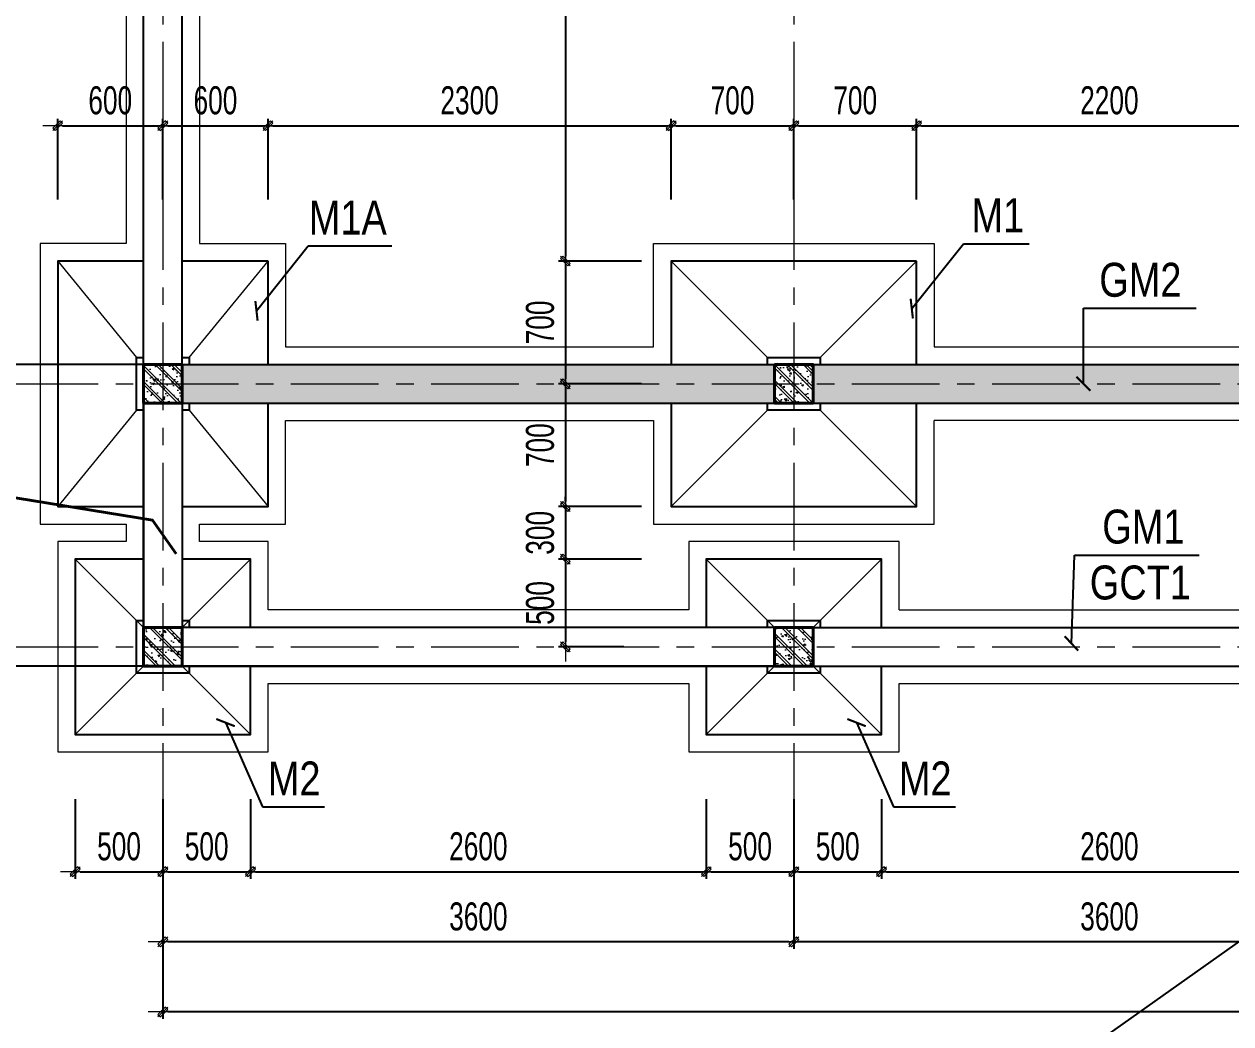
# Model space of a CAD drawing. Header units: millimetres. Extents: x -295047 to 263296, y -724756 to -308748.
# Drawn here: x -166500 to -159616, y -356010 to -350307 of the extents above; entities that cross this region are included whole.
import ezdxf
from ezdxf.enums import TextEntityAlignment as Align

# ---------------------------------------------------------------- set-up
doc = ezdxf.new("R2010")
doc.units = ezdxf.units.MM
doc.header["$MEASUREMENT"] = 0
doc.header["$PDMODE"] = 32
doc.linetypes.add('CENTERX2', pattern=[4, 2.5, -0.5, 0.5, -0.5])
doc.linetypes.add('DASHDOT', pattern=[1, 0.5, -0.25, 0, -0.25])
doc.layers.get('Defpoints').update_dxf_attribs({"color": 1})
doc.layers.add('KCS_Plotter', color=11, linetype='Continuous', plot=False)
for name, color, linetype, lineweight in [('LC Dim', 8, 'Continuous', 18), ('LC Hatch', 252, 'Continuous', 9), ('LC ISO', 153, 'Continuous', 13), ('LC Net dam2', 6, 'Continuous', 40), ('LC Net manh', 219, 'Continuous', 5), ('LC Net thay', 7, 'Continuous', 25), ('LC Net truc', 79, 'DASHDOT', 13), ('LC Text2', 7, 'Continuous', 25)]:
    doc.layers.add(name, color=color, linetype=linetype, lineweight=lineweight)
doc.styles.add('d-dim', font='VHARIALN.TTF')
doc.styles.add('HOATBIF', font='hoatbif.shx', dxfattribs={"width": 0.7})
doc.styles.add('T2', font='VHARIAL.TTF', dxfattribs={"width": 0.8})
doc.dimstyles.new('1-100', dxfattribs={"dimscale": 100, "dimtxt": 2.5, "dimasz": 0.35, "dimexe": 0.5, "dimexo": 0, "dimgap": 0.8, "dimtad": 1, "dimdec": 0, "dimzin": 0, "dimdsep": 46, "dimtxsty": 'HOATBIF', "dimblk1": 'DOT', "dimblk2": 'DOT', "dimsah": 1, "dimcen": -1, "dimdle": 1, "dimclrd": 256, "dimclre": 256, "dimclrt": 4, "dimadec": 3, "dimazin": 2, "dimtfac": 0.3333333333333333, "dimtdec": 0, "dimtix": 1, "dimtmove": 2, "dimatfit": 3, "dimldrblk": 'DOT', "dimfxl": 1, "dimtvp": 0.8333333333333331, "dimtolj": 1, "dimtzin": 0, "dimarcsym": 0})
doc.dimstyles.new('Vtk 1-100', dxfattribs={"dimtxt": 220, "dimasz": 80, "dimexe": 80, "dimexo": 0, "dimgap": 50, "dimtad": 1, "dimdec": 0, "dimzin": 0, "dimdsep": 46, "dimtxsty": 'd-dim', "dimblk1": 'ARCHTICK', "dimblk2": 'ARCHTICK', "dimsah": 1, "dimcen": 80, "dimdle": 80, "dimclrd": 256, "dimclre": 256, "dimclrt": 7, "dimadec": 0, "dimazin": 0, "dimtfac": 1, "dimtdec": 0, "dimtix": 1, "dimtmove": 0, "dimatfit": 3, "dimldrblk": 'ARCHTICK', "dimfxl": 1, "dimtolj": 1, "dimtzin": 0, "dimarcsym": 0})

# ---------------------------------------------------------------- blocks, each defined once
blk = doc.blocks.new('DOT')
at = {"layer": 'LC Dim'}
blk.add_line((-3, 0), (3, 0), dxfattribs=at)
at = {"layer": 'LC Dim', "color": 4}
blk.add_line((-1, -1), (1, 1), dxfattribs=at)
blk.add_lwpolyline([(0.5, 1), (-1, -0.5), (-0.5, -1), (1, 0.5)], close=True, dxfattribs=at)
blk = doc.blocks.new('*D113')
at = {"layer": 'Defpoints', "color": 0, "ltscale": 2, "transparency": 16777216}
for p in [(-165708.9959530138, -354728.5408496255), (-165208.9959530132, -354728.5408496255), (-165208.9959530132, -355141.9335813625)]:
    blk.add_point(p, dxfattribs=at)
at = {"layer": 'LC Dim', "lineweight": -2, "ltscale": 2, "transparency": 16777216}
for p, q in [((-165708.9959530138, -354728.5408496255), (-165708.9959530138, -355181.9335813625)), ((-165208.9959530132, -354728.5408496255), (-165208.9959530132, -355181.9335813625)), ((-165680.9959530138, -355141.9335813625), (-165236.9959530132, -355141.9335813625))]:
    blk.add_line(p, q, dxfattribs=at)
at = {"layer": 'LC Dim', "lineweight": -2, "ltscale": 2, "transparency": 16777216, "xscale": 28, "yscale": 28, "zscale": 28, "rotation": 180}
blk.add_blockref('DOT', (-165708.9959530138, -355141.9335813625), dxfattribs=at)
at = {"layer": 'LC Dim', "lineweight": -2, "ltscale": 2, "transparency": 16777216, "xscale": 28, "yscale": 28, "zscale": 28}
blk.add_blockref('DOT', (-165208.9959530132, -355141.9335813625), dxfattribs=at)
at = {"layer": 'LC Dim', "color": 4, "ltscale": 2, "transparency": 16777216, "insert": (-165458.9959530135, -354997.9335813625), "char_height": 160, "attachment_point": 5, "style": 'HOATBIF'}
blk.add_mtext('\\A1;500', dxfattribs=at)
blk = doc.blocks.new('_Dot')
at = {"color": 0, "linetype": 'ByBlock', "lineweight": -2}
blk.add_line((-0.5, 0), (-1, 0), dxfattribs=at)
at = {"color": 0, "linetype": 'ByBlock', "const_width": 0.5}
blk.add_lwpolyline([(-0.25, 0, 1), (0.25, 0, 1)], format="xyb", close=True, dxfattribs=at)
blk = doc.blocks.new('*D114')
at = {"layer": 'Defpoints', "color": 0, "ltscale": 2, "transparency": 16777216}
for p in [(-165208.9959530132, -354728.5408496255), (-162608.9959530132, -354728.5408496255), (-162608.9959530132, -355141.9335813618)]:
    blk.add_point(p, dxfattribs=at)
at = {"layer": 'LC Dim', "lineweight": -2, "ltscale": 2, "transparency": 16777216}
for p, q in [((-165208.9959530132, -354728.5408496255), (-165208.9959530132, -355181.9335813618)), ((-162608.9959530132, -354728.5408496255), (-162608.9959530132, -355181.9335813618)), ((-165180.9959530132, -355141.9335813618), (-162636.9959530132, -355141.9335813618))]:
    blk.add_line(p, q, dxfattribs=at)
at = {"layer": 'LC Dim', "lineweight": -2, "ltscale": 2, "transparency": 16777216, "xscale": 28, "yscale": 28, "zscale": 28, "rotation": 180}
blk.add_blockref('DOT', (-165208.9959530132, -355141.9335813618), dxfattribs=at)
at = {"layer": 'LC Dim', "lineweight": -2, "ltscale": 2, "transparency": 16777216, "xscale": 28, "yscale": 28, "zscale": 28}
blk.add_blockref('DOT', (-162608.9959530132, -355141.9335813618), dxfattribs=at)
at = {"layer": 'LC Dim', "color": 4, "ltscale": 2, "transparency": 16777216, "insert": (-163908.9959530132, -354997.9335813618), "char_height": 160, "attachment_point": 5, "style": 'HOATBIF'}
blk.add_mtext('\\A1;2600', dxfattribs=at)
blk = doc.blocks.new('*D115')
at = {"layer": 'Defpoints', "color": 0, "ltscale": 2, "transparency": 16777216}
for p in [(-162608.9959530132, -354728.5408496255), (-162108.9959530137, -354728.5408496255), (-162108.9959530137, -355141.9335813625)]:
    blk.add_point(p, dxfattribs=at)
at = {"layer": 'LC Dim', "lineweight": -2, "ltscale": 2, "transparency": 16777216}
for p, q in [((-162608.9959530132, -354728.5408496255), (-162608.9959530132, -355181.9335813625)), ((-162108.9959530137, -354728.5408496255), (-162108.9959530137, -355181.9335813625)), ((-162580.9959530132, -355141.9335813625), (-162136.9959530137, -355141.9335813625))]:
    blk.add_line(p, q, dxfattribs=at)
at = {"layer": 'LC Dim', "lineweight": -2, "ltscale": 2, "transparency": 16777216, "xscale": 28, "yscale": 28, "zscale": 28, "rotation": 180}
blk.add_blockref('DOT', (-162608.9959530132, -355141.9335813625), dxfattribs=at)
at = {"layer": 'LC Dim', "lineweight": -2, "ltscale": 2, "transparency": 16777216, "xscale": 28, "yscale": 28, "zscale": 28}
blk.add_blockref('DOT', (-162108.9959530137, -355141.9335813625), dxfattribs=at)
at = {"layer": 'LC Dim', "color": 4, "ltscale": 2, "transparency": 16777216, "insert": (-162358.9959530135, -354997.9335813625), "char_height": 160, "attachment_point": 5, "style": 'HOATBIF'}
blk.add_mtext('\\A1;500', dxfattribs=at)
blk = doc.blocks.new('*D116')
at = {"layer": 'Defpoints', "color": 0, "ltscale": 2, "transparency": 16777216}
for p in [(-162108.9959530137, -354728.5408496255), (-161608.9959530132, -354728.5408496255), (-161608.9959530132, -355141.9335813625)]:
    blk.add_point(p, dxfattribs=at)
at = {"layer": 'LC Dim', "lineweight": -2, "ltscale": 2, "transparency": 16777216}
for p, q in [((-162108.9959530137, -354728.5408496255), (-162108.9959530137, -355181.9335813625)), ((-161608.9959530132, -354728.5408496255), (-161608.9959530132, -355181.9335813625)), ((-162080.9959530137, -355141.9335813625), (-161636.9959530132, -355141.9335813625))]:
    blk.add_line(p, q, dxfattribs=at)
at = {"layer": 'LC Dim', "lineweight": -2, "ltscale": 2, "transparency": 16777216, "xscale": 28, "yscale": 28, "zscale": 28, "rotation": 180}
blk.add_blockref('DOT', (-162108.9959530137, -355141.9335813625), dxfattribs=at)
at = {"layer": 'LC Dim', "lineweight": -2, "ltscale": 2, "transparency": 16777216, "xscale": 28, "yscale": 28, "zscale": 28}
blk.add_blockref('DOT', (-161608.9959530132, -355141.9335813625), dxfattribs=at)
at = {"layer": 'LC Dim', "color": 4, "ltscale": 2, "transparency": 16777216, "insert": (-161858.9959530135, -354997.9335813625), "char_height": 160, "attachment_point": 5, "style": 'HOATBIF'}
blk.add_mtext('\\A1;500', dxfattribs=at)
blk = doc.blocks.new('*D117')
at = {"layer": 'Defpoints', "color": 0, "ltscale": 2, "transparency": 16777216}
for p in [(-161608.9959530132, -354728.5408496255), (-159008.9959530132, -354728.5408496255), (-159008.9959530132, -355141.9335813625)]:
    blk.add_point(p, dxfattribs=at)
at = {"layer": 'LC Dim', "lineweight": -2, "ltscale": 2, "transparency": 16777216}
for p, q in [((-161608.9959530132, -354728.5408496255), (-161608.9959530132, -355181.9335813625)), ((-159008.9959530132, -354728.5408496255), (-159008.9959530132, -355181.9335813625)), ((-161580.9959530132, -355141.9335813625), (-159036.9959530132, -355141.9335813625))]:
    blk.add_line(p, q, dxfattribs=at)
at = {"layer": 'LC Dim', "lineweight": -2, "ltscale": 2, "transparency": 16777216, "xscale": 28, "yscale": 28, "zscale": 28, "rotation": 180}
blk.add_blockref('DOT', (-161608.9959530132, -355141.9335813625), dxfattribs=at)
at = {"layer": 'LC Dim', "lineweight": -2, "ltscale": 2, "transparency": 16777216, "xscale": 28, "yscale": 28, "zscale": 28}
blk.add_blockref('DOT', (-159008.9959530132, -355141.9335813625), dxfattribs=at)
at = {"layer": 'LC Dim', "color": 4, "ltscale": 2, "transparency": 16777216, "insert": (-160308.9959530132, -354997.9335813625), "char_height": 160, "attachment_point": 5, "style": 'HOATBIF'}
blk.add_mtext('\\A1;2600', dxfattribs=at)
blk = doc.blocks.new('*D119')
at = {"layer": 'Defpoints', "color": 0, "ltscale": 2, "transparency": 16777216}
for p in [(-162108.9959530137, -354728.5408496255), (-158508.9959530137, -354728.5408496255), (-162108.9959530137, -355541.9335813625)]:
    blk.add_point(p, dxfattribs=at)
at = {"layer": 'LC Dim', "lineweight": -2, "ltscale": 2, "transparency": 16777216}
for p, q in [((-162108.9959530137, -354728.5408496255), (-162108.9959530137, -355581.9335813625)), ((-158508.9959530137, -354728.5408496255), (-158508.9959530137, -355581.9335813625)), ((-158536.9959530137, -355541.9335813625), (-162080.9959530137, -355541.9335813625))]:
    blk.add_line(p, q, dxfattribs=at)
at = {"layer": 'LC Dim', "lineweight": -2, "ltscale": 2, "transparency": 16777216, "xscale": 28, "yscale": 28, "zscale": 28, "rotation": 180}
blk.add_blockref('DOT', (-162108.9959530137, -355541.9335813625), dxfattribs=at)
at = {"layer": 'LC Dim', "lineweight": -2, "ltscale": 2, "transparency": 16777216, "xscale": 28, "yscale": 28, "zscale": 28}
blk.add_blockref('DOT', (-158508.9959530137, -355541.9335813625), dxfattribs=at)
at = {"layer": 'LC Dim', "color": 4, "ltscale": 2, "transparency": 16777216, "insert": (-160308.9959530137, -355397.9335813625), "char_height": 160, "attachment_point": 5, "style": 'HOATBIF'}
blk.add_mtext('\\A1;3600', dxfattribs=at)
blk = doc.blocks.new('*D120')
at = {"layer": 'Defpoints', "color": 0, "ltscale": 2, "transparency": 16777216}
for p in [(-165708.9959530138, -354728.5408496255), (-162108.9959530137, -354728.5408496255), (-165708.9959530138, -355541.9335813625)]:
    blk.add_point(p, dxfattribs=at)
at = {"layer": 'LC Dim', "lineweight": -2, "ltscale": 2, "transparency": 16777216}
for p, q in [((-165708.9959530138, -354728.5408496255), (-165708.9959530138, -355581.9335813625)), ((-162108.9959530137, -354728.5408496255), (-162108.9959530137, -355581.9335813625)), ((-162136.9959530137, -355541.9335813625), (-165680.9959530138, -355541.9335813625))]:
    blk.add_line(p, q, dxfattribs=at)
at = {"layer": 'LC Dim', "lineweight": -2, "ltscale": 2, "transparency": 16777216, "xscale": 28, "yscale": 28, "zscale": 28, "rotation": 180}
blk.add_blockref('DOT', (-165708.9959530138, -355541.9335813625), dxfattribs=at)
at = {"layer": 'LC Dim', "lineweight": -2, "ltscale": 2, "transparency": 16777216, "xscale": 28, "yscale": 28, "zscale": 28}
blk.add_blockref('DOT', (-162108.9959530137, -355541.9335813625), dxfattribs=at)
at = {"layer": 'LC Dim', "color": 4, "ltscale": 2, "transparency": 16777216, "insert": (-163908.9959530137, -355397.9335813625), "char_height": 160, "attachment_point": 5, "style": 'HOATBIF'}
blk.add_mtext('\\A1;3600', dxfattribs=at)
blk = doc.blocks.new('*D121')
at = {"layer": 'Defpoints', "color": 0, "ltscale": 2, "transparency": 16777216}
for p in [(-165708.9959530138, -354728.5408496255), (-151308.9959530137, -354728.5408496255), (-165708.9959530138, -355941.9335813625)]:
    blk.add_point(p, dxfattribs=at)
at = {"layer": 'LC Dim', "lineweight": -2, "ltscale": 2, "transparency": 16777216}
for p, q in [((-165708.9959530138, -354728.5408496255), (-165708.9959530138, -355981.9335813625)), ((-151308.9959530137, -354728.5408496255), (-151308.9959530137, -355981.9335813625)), ((-151336.9959530137, -355941.9335813625), (-165680.9959530138, -355941.9335813625))]:
    blk.add_line(p, q, dxfattribs=at)
at = {"layer": 'LC Dim', "lineweight": -2, "ltscale": 2, "transparency": 16777216, "xscale": 28, "yscale": 28, "zscale": 28, "rotation": 180}
blk.add_blockref('DOT', (-165708.9959530138, -355941.9335813625), dxfattribs=at)
at = {"layer": 'LC Dim', "lineweight": -2, "ltscale": 2, "transparency": 16777216, "xscale": 28, "yscale": 28, "zscale": 28}
blk.add_blockref('DOT', (-151308.9959530137, -355941.9335813625), dxfattribs=at)
at = {"layer": 'LC Dim', "color": 4, "ltscale": 2, "transparency": 16777216, "insert": (-158508.9959530137, -355797.9335813625), "char_height": 160, "attachment_point": 5, "style": 'HOATBIF'}
blk.add_mtext('\\A1;14400', dxfattribs=at)
blk = doc.blocks.new('*D158')
at = {"layer": 'Defpoints', "color": 0, "ltscale": 2, "transparency": 16777216}
for p in [(-165708.9959530137, -350886.9062622784), (-166308.9959530135, -351307.480654278), (-165708.9959530137, -351307.480654278)]:
    blk.add_point(p, dxfattribs=at)
at = {"layer": 'LC Dim', "lineweight": -2, "ltscale": 2, "transparency": 16777216}
for p, q in [((-166308.9959530135, -351307.480654278), (-166308.9959530135, -350846.9062622784)), ((-166280.9959530135, -350886.9062622784), (-165736.9959530137, -350886.9062622784)), ((-165708.9959530137, -351307.480654278), (-165708.9959530137, -350846.9062622784))]:
    blk.add_line(p, q, dxfattribs=at)
at = {"layer": 'LC Dim', "lineweight": -2, "ltscale": 2, "transparency": 16777216, "xscale": 28, "yscale": 28, "zscale": 28, "rotation": 180}
blk.add_blockref('DOT', (-166308.9959530135, -350886.9062622784), dxfattribs=at)
at = {"layer": 'LC Dim', "lineweight": -2, "ltscale": 2, "transparency": 16777216, "xscale": 28, "yscale": 28, "zscale": 28}
blk.add_blockref('DOT', (-165708.9959530137, -350886.9062622784), dxfattribs=at)
at = {"layer": 'LC Dim', "color": 4, "ltscale": 2, "transparency": 16777216, "insert": (-166008.9959530136, -350742.9062622784), "char_height": 160, "attachment_point": 5, "style": 'HOATBIF'}
blk.add_mtext('\\A1;600', dxfattribs=at)
blk = doc.blocks.new('*D159')
at = {"layer": 'Defpoints', "color": 0, "ltscale": 2, "transparency": 16777216}
for p in [(-165108.9959530135, -350886.9062622784), (-165708.9959530137, -351307.480654278), (-165108.9959530135, -351307.480654278)]:
    blk.add_point(p, dxfattribs=at)
at = {"layer": 'LC Dim', "lineweight": -2, "ltscale": 2, "transparency": 16777216}
for p, q in [((-165708.9959530137, -351307.480654278), (-165708.9959530137, -350846.9062622784)), ((-165680.9959530137, -350886.9062622784), (-165136.9959530135, -350886.9062622784)), ((-165108.9959530135, -351307.480654278), (-165108.9959530135, -350846.9062622784))]:
    blk.add_line(p, q, dxfattribs=at)
at = {"layer": 'LC Dim', "lineweight": -2, "ltscale": 2, "transparency": 16777216, "xscale": 28, "yscale": 28, "zscale": 28, "rotation": 180}
blk.add_blockref('DOT', (-165708.9959530137, -350886.9062622784), dxfattribs=at)
at = {"layer": 'LC Dim', "lineweight": -2, "ltscale": 2, "transparency": 16777216, "xscale": 28, "yscale": 28, "zscale": 28}
blk.add_blockref('DOT', (-165108.9959530135, -350886.9062622784), dxfattribs=at)
at = {"layer": 'LC Dim', "color": 4, "ltscale": 2, "transparency": 16777216, "insert": (-165408.9959530136, -350742.9062622784), "char_height": 160, "attachment_point": 5, "style": 'HOATBIF'}
blk.add_mtext('\\A1;600', dxfattribs=at)
blk = doc.blocks.new('A$C244B5B27')
at = {"layer": 'LC Hatch'}
h = blk.add_hatch(dxfattribs=at)
h.set_pattern_fill('CHAU-01', color=256, scale=15, pattern_type=2)
h.set_pattern_definition([(50, (-1043319.218888618, 434015.8225297128), (107.589027390113, -9.412820247389265), [11.25, -123.75]), (355, (-1043319.218888618, 434015.8225297128), (-20.81270004195, 112.8288200550017), [9, -99]), (100.4514, (-1043310.253136618, 434015.0381287126), (86.77640725710323, 103.415931309143), [9.5610285, -105.1713168]), (46.18419999999999, (-1043319.218888618, 434045.8225297128), (160.0861572938466, -24.82785214935271), [16.875, -185.625]), (96.6356, (-1043305.878376868, 434043.7535336628), (140.1994058323055, 146.1176806350662), [14.3415432, -157.75695]), (351.1842000000001, (-1043319.218888618, 434045.8225297128), (140.1992917700441, 146.1177901387987), [13.5, -148.5]), (21, (-1043304.218888618, 434038.3225297126), (89.53605781776925, -60.39283359980082), [11.25, -123.75]), (326, (-1043304.218888618, 434038.3225297126), (36.49729978823726, 108.7725067570279), [9, -99]), (71.45140000000002, (-1043296.757553668, 434033.2897888127), (126.0333942872235, 48.37957450649287), [9.5610285, -105.1713168]), (37.50000000000001, (-1043319.218888618, 434015.8225297128), (1.8239782975936, 49.93407807469672), [0, -97.8, 0, -100.5, 0, -99.375]), (7.499999999999999, (-1043319.218888618, 434015.8225297128), (39.46043061632229, 59.16175678235403), [0, -57.3, 0, -95.55, 0, -37.875]), (327.5, (-1043352.668888618, 434015.8225297128), (80.07336542586135, -3.383230760156968), [0, -37.5, 0, -117, 0, -155.25]), (317.5, (-1043367.668888618, 434015.8225297128), (87.47792540135794, 15.01574734984764), [0, -48.75, 0, -77.69999999999997, 0, -110.25]), (45, (-1043319.218888618, 434015.8225297128), (-45.07805730064239, 45.07805730064239), []), (45, (-1043319.218888618, 434034.1975297128), (-45.07805730064239, 45.07805730064239), [])])
h.paths.add_polyline_path([(110, 110), (-110, 110), (-110, -110), (110, -110)])
at = {"layer": 'LC Net dam2'}
blk.add_lwpolyline([(-110, -110), (110, -110), (110, 110), (-110, 110)], close=True, dxfattribs=at)
blk = doc.blocks.new('_ArchTick')
at = {"color": 0, "linetype": 'ByBlock', "const_width": 0.15}
blk.add_lwpolyline([(-0.5, -0.5), (0.5, 0.5)], dxfattribs=at)
blk = doc.blocks.new('*D151')
at = {"layer": 'Defpoints', "color": 0, "ltscale": 2, "transparency": 16777216}
for p in [(-162108.9959530137, -350886.9062622784), (-162808.9959530135, -351307.480654278), (-162108.9959530137, -351307.480654278)]:
    blk.add_point(p, dxfattribs=at)
at = {"layer": 'LC Dim', "lineweight": -2, "ltscale": 2, "transparency": 16777216}
for p, q in [((-162808.9959530135, -351307.480654278), (-162808.9959530135, -350846.9062622784)), ((-162780.9959530135, -350886.9062622784), (-162136.9959530137, -350886.9062622784)), ((-162108.9959530137, -351307.480654278), (-162108.9959530137, -350846.9062622784))]:
    blk.add_line(p, q, dxfattribs=at)
at = {"layer": 'LC Dim', "lineweight": -2, "ltscale": 2, "transparency": 16777216, "xscale": 28, "yscale": 28, "zscale": 28, "rotation": 180}
blk.add_blockref('DOT', (-162808.9959530135, -350886.9062622784), dxfattribs=at)
at = {"layer": 'LC Dim', "lineweight": -2, "ltscale": 2, "transparency": 16777216, "xscale": 28, "yscale": 28, "zscale": 28}
blk.add_blockref('DOT', (-162108.9959530137, -350886.9062622784), dxfattribs=at)
at = {"layer": 'LC Dim', "color": 4, "ltscale": 2, "transparency": 16777216, "insert": (-162458.9959530136, -350742.9062622784), "char_height": 160, "attachment_point": 5, "style": 'HOATBIF'}
blk.add_mtext('\\A1;700', dxfattribs=at)
blk = doc.blocks.new('*D152')
at = {"layer": 'Defpoints', "color": 0, "ltscale": 2, "transparency": 16777216}
for p in [(-161408.9959530135, -350886.9062622784), (-162108.9959530137, -351307.480654278), (-161408.9959530135, -351307.480654278)]:
    blk.add_point(p, dxfattribs=at)
at = {"layer": 'LC Dim', "lineweight": -2, "ltscale": 2, "transparency": 16777216}
for p, q in [((-162108.9959530137, -351307.480654278), (-162108.9959530137, -350846.9062622784)), ((-162080.9959530137, -350886.9062622784), (-161436.9959530135, -350886.9062622784)), ((-161408.9959530135, -351307.480654278), (-161408.9959530135, -350846.9062622784))]:
    blk.add_line(p, q, dxfattribs=at)
at = {"layer": 'LC Dim', "lineweight": -2, "ltscale": 2, "transparency": 16777216, "xscale": 28, "yscale": 28, "zscale": 28, "rotation": 180}
blk.add_blockref('DOT', (-162108.9959530137, -350886.9062622784), dxfattribs=at)
at = {"layer": 'LC Dim', "lineweight": -2, "ltscale": 2, "transparency": 16777216, "xscale": 28, "yscale": 28, "zscale": 28}
blk.add_blockref('DOT', (-161408.9959530135, -350886.9062622784), dxfattribs=at)
at = {"layer": 'LC Dim', "color": 4, "ltscale": 2, "transparency": 16777216, "insert": (-161758.9959530136, -350742.9062622784), "char_height": 160, "attachment_point": 5, "style": 'HOATBIF'}
blk.add_mtext('\\A1;700', dxfattribs=at)
blk = doc.blocks.new('*D112')
at = {"layer": 'Defpoints', "color": 0, "ltscale": 2, "transparency": 16777216}
for p in [(-163028.7647708278, -347058.9806542782), (-163412.6318100223, -351658.9806542781), (-162978.7647708278, -351658.9806542781)]:
    blk.add_point(p, dxfattribs=at)
at = {"layer": 'LC Dim', "lineweight": -2, "ltscale": 2, "transparency": 16777216}
for p, q in [((-163028.7647708278, -347058.9806542782), (-163452.6318100223, -347058.9806542782)), ((-163412.6318100223, -347086.9806542782), (-163412.6318100223, -351630.9806542781)), ((-162978.7647708278, -351658.9806542781), (-163452.6318100223, -351658.9806542781))]:
    blk.add_line(p, q, dxfattribs=at)
at = {"layer": 'LC Dim', "lineweight": -2, "ltscale": 2, "transparency": 16777216, "xscale": 28, "yscale": 28, "zscale": 28}
for p, rotation in [((-163412.6318100223, -347058.9806542782), 90), ((-163412.6318100223, -351658.9806542781), 270)]:
    blk.add_blockref('DOT', p, dxfattribs=dict(at, rotation=rotation))
at = {"layer": 'LC Dim', "color": 4, "ltscale": 2, "transparency": 16777216, "insert": (-163556.6318100224, -349358.980654278), "char_height": 160, "attachment_point": 5, "rotation": 90, "style": 'HOATBIF'}
blk.add_mtext('\\A1;4600', dxfattribs=at)
blk = doc.blocks.new('*D163')
at = {"layer": 'Defpoints', "color": 0, "ltscale": 2, "transparency": 16777216}
for p in [(-162978.7647708278, -351658.980654278), (-163412.6318100219, -352358.9806542782), (-162978.7647708278, -352358.9806542782)]:
    blk.add_point(p, dxfattribs=at)
at = {"layer": 'LC Dim', "lineweight": -2, "ltscale": 2, "transparency": 16777216}
for p, q in [((-162978.7647708278, -351658.980654278), (-163452.6318100219, -351658.980654278)), ((-163412.6318100219, -351686.980654278), (-163412.6318100219, -352330.9806542782)), ((-162978.7647708278, -352358.9806542782), (-163452.6318100219, -352358.9806542782))]:
    blk.add_line(p, q, dxfattribs=at)
at = {"layer": 'LC Dim', "lineweight": -2, "ltscale": 2, "transparency": 16777216, "xscale": 28, "yscale": 28, "zscale": 28}
for p, rotation in [((-163412.6318100219, -351658.980654278), 90), ((-163412.6318100219, -352358.9806542782), 270)]:
    blk.add_blockref('DOT', p, dxfattribs=dict(at, rotation=rotation))
at = {"layer": 'LC Dim', "color": 4, "ltscale": 2, "transparency": 16777216, "insert": (-163556.631810022, -352008.980654278), "char_height": 160, "attachment_point": 5, "rotation": 90, "style": 'HOATBIF'}
blk.add_mtext('\\A1;700', dxfattribs=at)
blk = doc.blocks.new('*D164')
at = {"layer": 'Defpoints', "color": 0, "ltscale": 2, "transparency": 16777216}
for p in [(-162978.7647708278, -352358.9806542782), (-163412.6318100219, -353058.980654278), (-162978.7647708278, -353058.980654278)]:
    blk.add_point(p, dxfattribs=at)
at = {"layer": 'LC Dim', "lineweight": -2, "ltscale": 2, "transparency": 16777216}
for p, q in [((-162978.7647708278, -352358.9806542782), (-163452.6318100219, -352358.9806542782)), ((-163412.6318100219, -352386.9806542782), (-163412.6318100219, -353030.980654278)), ((-162978.7647708278, -353058.980654278), (-163452.6318100219, -353058.980654278))]:
    blk.add_line(p, q, dxfattribs=at)
at = {"layer": 'LC Dim', "lineweight": -2, "ltscale": 2, "transparency": 16777216, "xscale": 28, "yscale": 28, "zscale": 28}
for p, rotation in [((-163412.6318100219, -352358.9806542782), 90), ((-163412.6318100219, -353058.980654278), 270)]:
    blk.add_blockref('DOT', p, dxfattribs=dict(at, rotation=rotation))
at = {"layer": 'LC Dim', "color": 4, "ltscale": 2, "transparency": 16777216, "insert": (-163556.631810022, -352708.980654278), "char_height": 160, "attachment_point": 5, "rotation": 90, "style": 'HOATBIF'}
blk.add_mtext('\\A1;700', dxfattribs=at)
blk = doc.blocks.new('*D165')
at = {"layer": 'Defpoints', "color": 0, "ltscale": 2, "transparency": 16777216}
for p in [(-162978.7647708278, -353058.980654278), (-163412.6318100219, -353358.9806542786), (-162978.7647708278, -353358.9806542786)]:
    blk.add_point(p, dxfattribs=at)
at = {"layer": 'LC Dim', "lineweight": -2, "ltscale": 2, "transparency": 16777216}
for p, q in [((-163412.6318100219, -353030.980654278), (-163412.6318100219, -353002.980654278)), ((-162978.7647708278, -353058.980654278), (-163452.6318100219, -353058.980654278)), ((-163412.6318100219, -353058.980654278), (-163412.6318100219, -353358.9806542786)), ((-162978.7647708278, -353358.9806542786), (-163452.6318100219, -353358.9806542786)), ((-163412.6318100219, -353386.9806542786), (-163412.6318100219, -353414.9806542786))]:
    blk.add_line(p, q, dxfattribs=at)
at = {"layer": 'LC Dim', "lineweight": -2, "ltscale": 2, "transparency": 16777216, "xscale": 28, "yscale": 28, "zscale": 28}
for p, rotation in [((-163412.6318100219, -353058.980654278), 270), ((-163412.6318100219, -353358.9806542786), 90)]:
    blk.add_blockref('DOT', p, dxfattribs=dict(at, rotation=rotation))
at = {"layer": 'LC Dim', "color": 4, "ltscale": 2, "transparency": 16777216, "insert": (-163556.631810022, -353208.9806542782), "char_height": 160, "attachment_point": 5, "rotation": 90, "style": 'HOATBIF'}
blk.add_mtext('\\A1;300', dxfattribs=at)
blk = doc.blocks.new('*D166')
at = {"layer": 'Defpoints', "color": 0, "ltscale": 2, "transparency": 16777216}
for p in [(-162978.7647708278, -353358.9806542786), (-163412.6318100215, -353858.9806542781), (-163078.7647708278, -353858.9806542781)]:
    blk.add_point(p, dxfattribs=at)
at = {"layer": 'LC Dim', "lineweight": -2, "ltscale": 2, "transparency": 16777216}
for p, q in [((-162978.7647708278, -353358.9806542786), (-163452.6318100215, -353358.9806542786)), ((-163412.6318100215, -353386.9806542786), (-163412.6318100215, -353830.9806542781)), ((-163078.7647708278, -353858.9806542781), (-163452.6318100215, -353858.9806542781))]:
    blk.add_line(p, q, dxfattribs=at)
at = {"layer": 'LC Dim', "lineweight": -2, "ltscale": 2, "transparency": 16777216, "xscale": 28, "yscale": 28, "zscale": 28}
for p, rotation in [((-163412.6318100215, -353358.9806542786), 90), ((-163412.6318100215, -353858.9806542781), 270)]:
    blk.add_blockref('DOT', p, dxfattribs=dict(at, rotation=rotation))
at = {"layer": 'LC Dim', "color": 4, "ltscale": 2, "transparency": 16777216, "insert": (-163556.6318100216, -353608.9806542782), "char_height": 160, "attachment_point": 5, "rotation": 90, "style": 'HOATBIF'}
blk.add_mtext('\\A1;500', dxfattribs=at)
blk = doc.blocks.new('*D167')
at = {"layer": 'Defpoints', "color": 0, "ltscale": 2, "transparency": 16777216}
for p in [(-162808.9959530135, -350886.9062622784), (-165108.9959530135, -351307.480654278), (-162808.9959530135, -351307.480654278)]:
    blk.add_point(p, dxfattribs=at)
at = {"layer": 'LC Dim', "lineweight": -2, "ltscale": 2, "transparency": 16777216}
for p, q in [((-165108.9959530135, -351307.480654278), (-165108.9959530135, -350846.9062622784)), ((-165080.9959530135, -350886.9062622784), (-162836.9959530135, -350886.9062622784)), ((-162808.9959530135, -351307.480654278), (-162808.9959530135, -350846.9062622784))]:
    blk.add_line(p, q, dxfattribs=at)
at = {"layer": 'LC Dim', "lineweight": -2, "ltscale": 2, "transparency": 16777216, "xscale": 28, "yscale": 28, "zscale": 28, "rotation": 180}
blk.add_blockref('DOT', (-165108.9959530135, -350886.9062622784), dxfattribs=at)
at = {"layer": 'LC Dim', "lineweight": -2, "ltscale": 2, "transparency": 16777216, "xscale": 28, "yscale": 28, "zscale": 28}
blk.add_blockref('DOT', (-162808.9959530135, -350886.9062622784), dxfattribs=at)
at = {"layer": 'LC Dim', "color": 4, "ltscale": 2, "transparency": 16777216, "insert": (-163958.9959530135, -350742.9062622784), "char_height": 160, "attachment_point": 5, "style": 'HOATBIF'}
blk.add_mtext('\\A1;2300', dxfattribs=at)
blk = doc.blocks.new('*D168')
at = {"layer": 'Defpoints', "color": 0, "ltscale": 2, "transparency": 16777216}
for p in [(-159208.9959530135, -350886.9062622784), (-161408.9959530135, -351307.480654278), (-159208.9959530135, -351307.480654278)]:
    blk.add_point(p, dxfattribs=at)
at = {"layer": 'LC Dim', "lineweight": -2, "ltscale": 2, "transparency": 16777216}
for p, q in [((-161408.9959530135, -351307.480654278), (-161408.9959530135, -350846.9062622784)), ((-161380.9959530135, -350886.9062622784), (-159236.9959530135, -350886.9062622784)), ((-159208.9959530135, -351307.480654278), (-159208.9959530135, -350846.9062622784))]:
    blk.add_line(p, q, dxfattribs=at)
at = {"layer": 'LC Dim', "lineweight": -2, "ltscale": 2, "transparency": 16777216, "xscale": 28, "yscale": 28, "zscale": 28, "rotation": 180}
blk.add_blockref('DOT', (-161408.9959530135, -350886.9062622784), dxfattribs=at)
at = {"layer": 'LC Dim', "lineweight": -2, "ltscale": 2, "transparency": 16777216, "xscale": 28, "yscale": 28, "zscale": 28}
blk.add_blockref('DOT', (-159208.9959530135, -350886.9062622784), dxfattribs=at)
at = {"layer": 'LC Dim', "color": 4, "ltscale": 2, "transparency": 16777216, "insert": (-160308.9959530135, -350742.9062622784), "char_height": 160, "attachment_point": 5, "style": 'HOATBIF'}
blk.add_mtext('\\A1;2200', dxfattribs=at)
blk = doc.blocks.new('*D40')
at = {"layer": 'Defpoints', "color": 0, "ltscale": 2, "transparency": 16777216}
for p in [(-166208.9959530142, -354728.5408496255), (-165708.9959530137, -354728.5408496255), (-165708.9959530137, -355141.9335813625)]:
    blk.add_point(p, dxfattribs=at)
at = {"layer": 'LC Dim', "lineweight": -2, "ltscale": 2, "transparency": 16777216}
for p, q in [((-166208.9959530142, -354728.5408496255), (-166208.9959530142, -355181.9335813625)), ((-165708.9959530137, -354728.5408496255), (-165708.9959530137, -355181.9335813625)), ((-166180.9959530142, -355141.9335813625), (-165736.9959530137, -355141.9335813625))]:
    blk.add_line(p, q, dxfattribs=at)
at = {"layer": 'LC Dim', "lineweight": -2, "ltscale": 2, "transparency": 16777216, "xscale": 28, "yscale": 28, "zscale": 28, "rotation": 180}
blk.add_blockref('DOT', (-166208.9959530142, -355141.9335813625), dxfattribs=at)
at = {"layer": 'LC Dim', "lineweight": -2, "ltscale": 2, "transparency": 16777216, "xscale": 28, "yscale": 28, "zscale": 28}
blk.add_blockref('DOT', (-165708.9959530137, -355141.9335813625), dxfattribs=at)
at = {"layer": 'LC Dim', "color": 4, "ltscale": 2, "transparency": 16777216, "insert": (-165958.9959530139, -354997.9335813625), "char_height": 160, "attachment_point": 5, "style": 'HOATBIF'}
blk.add_mtext('\\A1;500', dxfattribs=at)

msp = doc.modelspace()

# ---------------------------------------------------------------- hatches: boundary and pattern name
at = {"layer": 'LC Hatch', "ltscale": 2}
h = msp.add_hatch(dxfattribs=at)
h.set_pattern_fill('BTCT', color=256, scale=30)
h.set_pattern_definition([(49.99999999999999, (-80321.95057581048, -81257.33187027858), (215.178054780226, -18.82564049477853), [22.5, -247.5]), (355, (-80321.95057581048, -81257.33187027858), (-41.6254000839, 225.6576401100035), [18, -198]), (100.4514, (-80304.01907181049, -81258.90067227859), (173.5528145142064, 206.8318626182861), [19.122057, -210.3426336]), (46.18420000000002, (-80321.95057581048, -81197.33187027858), (320.1723145876933, -49.65570429870542), [33.74999999999986, -371.2499999999987]), (96.6356, (-80295.26955231048, -81201.46986237858), (280.398811664611, 292.2353612701325), [28.6830864, -315.5139]), (351.1842000000001, (-80321.95057581048, -81197.33187027858), (280.3985835400882, 292.2355802775974), [27, -297]), (21, (-80291.95057581048, -81212.33187027858), (179.0721156355385, -120.7856671996016), [22.5, -247.5]), (326, (-80291.95057581048, -81212.33187027858), (72.99459957647451, 217.5450135140559), [18, -198]), (71.45140000000002, (-80277.02790591048, -81222.39735207858), (252.066788574447, 96.75914901298573), [19.12205699999993, -210.3426335999994]), (37.50000000000001, (-80321.95057581048, -81257.33187027858), (3.6479565951872, 99.86815614939344), [0, -195.6, 0, -201, 0, -198.75]), (7.499999999999999, (-80321.95057581048, -81257.33187027858), (78.9208612326446, 118.323513564708), [0, -114.6, 0, -191.1, 0, -75.75]), (327.5, (-80388.85057581049, -81257.33187027858), (160.1467308517227, -6.766461520313925), [0, -75, 0, -234, 0, -310.5]), (317.5, (-80418.85057581049, -81257.33187027858), (174.9558508027158, 30.03149469969532), [0, -97.5, 0, -155.4, 0, -220.5]), (45, (-80321.95057581048, -81257.33187027858), (-79.5495128834866, 79.5495128834866), []), (45, (-80268.91756731048, -81257.33187027858), (-79.5495128834866, 79.5495128834866), [])])
h.paths.add_polyline_path([(-158618.9959530135, -352468.9806542504), (-158618.9959530138, -352248.9806542504), (-161998.9959530138, -352248.9806542635), (-161998.9959530135, -352468.9806542637)])
h.paths.add_polyline_path([(-158398.9959530138, -352248.9806542496), (-158398.9959530135, -352468.9806542495), (-151418.9959530136, -352468.9806542782), (-151418.9959530138, -352248.9806542782)])
h.paths.add_polyline_path([(-162218.9959530135, -352468.9806542643), (-162218.9959530138, -352248.9806542643), (-165598.9959530138, -352248.9806542777), (-165598.9959530135, -352468.9806542775)])

# ---------------------------------------------------------------- linework, layer by layer
at = {"layer": 'KCS_Plotter', "ltscale": 2}
msp.add_line((-170984.224164278, -363613.257046885), (-144104.224862068, -344605.257047344), dxfattribs=at)
at = {"layer": 'LC Net dam2'}
msp.add_lwpolyline([(-165633.2326764195, -353329.372561175), (-165767.8384288743, -353137.2734290102), (-166970.9569982578, -352940.9946968733)], dxfattribs=at)
at = {"layer": 'LC Net manh', "ltscale": 2}
for p, q in [((-166308.9959530135, -351658.9806542778), (-165858.9959530138, -352208.9806542777)), ((-165558.9959530138, -352208.9806542777), (-165108.9959530135, -351658.9806542778)), ((-162808.9959530135, -351658.9806542778), (-162258.9959530138, -352208.9806542777)), ((-161958.9959530138, -352208.9806542777), (-161408.9959530135, -351658.9806542778)), ((-165858.6760098921, -352508.9806542782), (-166308.9959530135, -353058.9806542778)), ((-165559.3158961348, -352508.9806542782), (-165108.9959530135, -353058.9806542778)), ((-162258.6760098921, -352508.9806542782), (-162808.9959530135, -353058.9806542778)), ((-161959.3158961348, -352508.9806542782), (-161408.9959530135, -353058.9806542778)), ((-165818.9959530137, -353748.9806542781), (-166208.9959530132, -353358.9806542785)), ((-165598.9959530137, -353748.9806542781), (-165208.9959530132, -353358.9806542785)), ((-162218.9959530138, -353748.9806542781), (-162608.9959530132, -353358.9806542785)), ((-161998.9959530137, -353748.9806542781), (-161608.9959530132, -353358.9806542785)), ((-166208.9959530132, -354358.9806542785), (-165818.9959530137, -353968.9806542781)), ((-165598.9959530137, -353968.9806542781), (-165208.9959530132, -354358.9806542785)), ((-162608.9959530132, -354358.9806542785), (-162218.9959530138, -353968.9806542781)), ((-161998.9959530137, -353968.9806542781), (-161608.9959530132, -354358.9806542785))]:
    msp.add_line(p, q, dxfattribs=at)
for points in [[(-159308.9959530135, -346568.9806542533), (-161309.0913310937, -346564.6141317249), (-161309.0913310937, -347154.6141317423), (-162108.9959530137, -347158.9806542782), (-162908.9959530135, -347158.9806542782), (-162908.9959530135, -346568.9806542673), (-165008.9959530135, -346568.9806542748), (-165008.9959530135, -347158.9806542782), (-165498.9959530138, -347158.9806542782), (-165498.9959530138, -348858.9806542785), (-165208.9959530132, -348858.9806542785), (-165208.9959530132, -349233.9806542787), (-165208.9959530132, -349858.9806542785), (-165498.9959530138, -349858.9806542785), (-165498.9959530138, -351558.980654278), (-165008.9959530135, -351558.980654278), (-165008.9959530135, -352148.9806542749), (-162908.9959530135, -352148.9806542673), (-162908.9959530135, -351558.980654278), (-162108.9959530137, -351558.980654278), (-161308.9959530135, -351558.980654278), (-161308.9959530135, -352148.9806542607), (-159308.9959530135, -352148.9806542533)], [(-165918.9959530137, -349858.9806542785), (-165918.9959530138, -351558.9806542778), (-166408.9959530135, -351558.9806542778), (-166408.9959530135, -352358.9806542781), (-166408.9959530135, -353158.9806542778), (-165918.9959530137, -353158.9806542778), (-165918.9959530137, -353258.9806542785), (-166308.9959530132, -353258.9806542785), (-166308.9959530132, -353858.980654278), (-166308.9959530132, -354458.9806542785), (-165698.9959530137, -354458.9806542785), (-165698.9959530136, -354458.9806542785), (-165108.9959530132, -354458.9806542785), (-165108.9959530132, -354068.980654278), (-162708.9959530132, -354068.980654278), (-162708.9959530132, -354458.9806542785), (-162118.9959530135, -354458.9806542785), (-162118.9959530135, -354458.9806542785), (-161508.9959530132, -354458.9806542785), (-161508.9959530132, -354068.9806542751), (-159108.9959530132, -354068.980654259)], [(-161508.9959530132, -353648.9806542781), (-161508.9959530132, -353258.9806542785), (-162708.9959530132, -353258.9806542785), (-162708.9959530132, -353648.9806542781), (-165108.9959530132, -353648.9806542781), (-165108.9959530132, -353258.9806542785), (-165498.9959530137, -353258.9806542785), (-165498.9959530137, -353158.9806542778), (-165008.9959530135, -353158.9806542778), (-165008.9959530135, -352568.9806542749), (-162908.9959530135, -352568.9806542671), (-162908.9959530135, -353158.9806542778), (-161308.9959530135, -353158.9806542778), (-161308.9959530135, -352568.9806542749)], [(-161508.9959530132, -353648.9806542646), (-159108.9959530132, -353648.9806542544), (-159108.9959530132, -353258.9806542785), (-158718.9959530114, -353258.9806542785), (-158718.9959530116, -353158.9806542778), (-159308.9959530135, -353158.9806542778), (-159308.9959530135, -352568.980654253), (-161308.9959530135, -352568.9806542608)]]:
    msp.add_lwpolyline(points, dxfattribs=at)
at = {"layer": 'LC Net thay'}
for p, q in [((-165818.9959530137, -352248.9806542777), (-165818.9959530137, -346468.9806542782)), ((-165598.9959530137, -352248.9806542777), (-165598.9959530137, -346468.9806542782)), ((-165818.9959530138, -352248.9806542782), (-167018.9959530164, -352248.9806542785)), ((-165818.9959530166, -353968.9806542784), (-165818.9959530138, -352248.9806542782)), ((-165598.9959530138, -352248.9806542777), (-151418.9959530138, -352248.9806542363)), ((-165818.9959530155, -352458.9806542759), (-165818.9959530166, -353968.9806542784)), ((-165818.9959530137, -352468.9806542782), (-165818.9959530137, -353748.9806542781)), ((-165598.9959530137, -352468.9806542782), (-165598.9959530137, -353748.9806542781)), ((-165598.9959530131, -352468.9806542775), (-151418.9959530136, -352468.9806542363)), ((-162218.9959530138, -353748.9806542781), (-165818.9959530137, -353748.9806542781)), ((-161998.9959530028, -353748.9806542672), (-151418.9959530138, -353748.9806542363)), ((-165818.9959530166, -353968.9806542784), (-167018.9959530169, -353968.9806542785)), ((-165818.9959530137, -353968.9806542781), (-162218.9959530138, -353968.9806542781)), ((-162218.9959530135, -353968.9806542781), (-165598.9959530137, -353968.9806542787)), ((-161998.9959530137, -353968.9806542781), (-151418.9959530136, -353968.9806542364))]:
    msp.add_line(p, q, dxfattribs=at)
at = {"layer": 'LC Net thay', "ltscale": 2}
for p, q in [((-165108.9959530135, -351658.9806542778), (-165598.9959530137, -351658.9806542778)), ((-161408.9959530135, -351658.9806542778), (-162108.9959530137, -351658.9806542778))]:
    msp.add_line(p, q, dxfattribs=at)
at = {"layer": 'LC Net thay'}
for points in [[(-165818.9959530138, -351658.9806542778), (-166308.9959530135, -351658.9806542778), (-166308.9959530135, -352358.9806542777), (-166308.9959530135, -353058.9806542778), (-165818.9959530137, -353058.9806542778)], [(-165108.9959530135, -352248.9806542761), (-165108.9959530135, -351658.9806542778)], [(-162108.9959530137, -351658.9806542778), (-162808.9959530135, -351658.9806542778), (-162808.9959530135, -352248.9806542671)], [(-161408.9959530135, -352248.9806542761), (-161408.9959530135, -351658.9806542778)], [(-165818.9959530137, -352508.9806542782), (-165858.9959530135, -352508.9806542782), (-165858.9959530138, -352208.9806542777), (-165818.9959530138, -352208.9806542777)], [(-165598.9959530138, -352208.9806542777), (-165558.9959530138, -352208.9806542777), (-165558.9959530138, -352248.9806542777)], [(-162258.9959530138, -352248.9806542679), (-162258.9959530138, -352208.9806542777), (-162108.9959530137, -352208.9806542777)], [(-162108.9959530137, -352208.9806542777), (-161958.9959530138, -352208.9806542777), (-161958.9959530138, -352248.9806542777)], [(-165598.9959530137, -353058.9806542778), (-165108.9959530135, -353058.9806542778), (-165108.9959530135, -352468.9806542761)], [(-165558.9959530135, -352468.9806542777), (-165558.9959530135, -352508.9806542782), (-165598.9959530137, -352508.9806542782)], [(-162808.9959530135, -352468.9806542671), (-162808.9959530135, -353058.9806542778), (-161998.9959530137, -353058.9806542778)], [(-162218.9959530138, -352508.9806542782), (-162258.9959530135, -352508.9806542782), (-162258.9959530135, -352468.980654268)], [(-161958.9959530135, -352468.9806542777), (-161958.9959530135, -352508.9806542782), (-162218.9959530138, -352508.9806542782)], [(-161998.9959530137, -353058.9806542778), (-161408.9959530135, -353058.9806542778), (-161408.9959530135, -352468.9806542761)], [(-165818.9959530137, -353358.9806542785), (-166208.9959530132, -353358.9806542785), (-166208.9959530132, -354358.9806542785), (-165818.9959530137, -354358.9806542785)], [(-165208.9959530132, -353733.9806542788), (-165208.9959530132, -353358.9806542785), (-165598.9959530137, -353358.9806542785)], [(-162218.9959530138, -353358.9806542785), (-162608.9959530132, -353358.9806542785), (-162608.9959530132, -353748.9806542689)], [(-161608.9959530132, -353733.9806542788), (-161608.9959530132, -353358.9806542785), (-162218.9959530138, -353358.9806542785)], [(-165818.9959530137, -354008.9806542786), (-165858.9959530135, -354008.9806542786), (-165858.9959530138, -353708.980654278), (-165818.9959530138, -353708.980654278)], [(-165598.9959530138, -353708.980654278), (-165558.9959530138, -353708.980654278), (-165558.9959530138, -353748.9806542781)], [(-162258.9959530138, -353748.9806542884), (-162258.9959530138, -353708.980654278), (-161998.9959530137, -353708.980654278)], [(-161998.9959530137, -353708.980654278), (-161958.9959530138, -353708.980654278), (-161958.9959530138, -353748.9806542781)], [(-165208.9959530132, -353748.9806542764), (-165208.9959530132, -353733.9806542788)], [(-161608.9959530132, -353748.980654266), (-161608.9959530132, -353733.9806542788)], [(-165818.9959530137, -354358.9806542785), (-165208.9959530132, -354358.9806542785), (-165208.9959530132, -353968.9806542764)], [(-165558.9959530135, -353968.9806542781), (-165558.9959530135, -354008.9806542786), (-165818.9959530137, -354008.9806542786)], [(-162608.9959530132, -353968.9806542689), (-162608.9959530132, -354358.9806542785), (-162218.9959530138, -354358.9806542785)], [(-161998.9959530137, -354008.9806542786), (-162258.9959530135, -354008.9806542786), (-162258.9959530135, -353968.9806542884)], [(-162218.9959530138, -354358.9806542785), (-161608.9959530132, -354358.9806542785), (-161608.9959530132, -353968.980654266)], [(-161958.9959530135, -353968.9806542781), (-161958.9959530135, -354008.9806542786), (-161998.9959530137, -354008.9806542786)]]:
    msp.add_lwpolyline(points, dxfattribs=at)
for points in [[(-165818.9959530138, -352248.9806542777), (-165598.9959530138, -352248.9806542777), (-165598.9959530135, -352468.9806542782), (-165818.9959530135, -352468.9806542782)], [(-162218.9959530138, -352248.9806542777), (-161998.9959530138, -352248.9806542777), (-161998.9959530135, -352468.9806542782), (-162218.9959530135, -352468.9806542782)], [(-165818.9959530137, -353748.9806542781), (-165598.9959530137, -353748.9806542781), (-165598.9959530137, -353968.9806542781), (-165818.9959530137, -353968.9806542781)], [(-165818.9959530138, -353748.9806542781), (-165598.9959530138, -353748.9806542781), (-165598.9959530135, -353968.9806542787), (-165818.9959530135, -353968.9806542787)], [(-162218.9959530138, -353748.9806542781), (-161998.9959530137, -353748.9806542781), (-161998.9959530137, -353968.9806542781), (-162218.9959530138, -353968.9806542781)], [(-162218.9959530138, -353748.9806542781), (-161998.9959530138, -353748.9806542781), (-161998.9959530135, -353968.9806542787), (-162218.9959530135, -353968.9806542787)]]:
    msp.add_lwpolyline(points, close=True, dxfattribs=at)
at = {"layer": 'LC Net truc', "linetype": 'CENTERX2', "ltscale": 200}
for p, q in [((-165708.9959530138, -345609.2476455305), (-165708.9959530137, -355567.4271844525)), ((-162108.9959530137, -345609.2476455305), (-162108.9959530137, -355567.4271844525)), ((-162108.9959530137, -345609.2476455305), (-162108.9959530137, -355567.4271844525)), ((-168977.9660563805, -352358.9806542781), (-148771.7457261196, -352358.9806542781)), ((-168977.9660563805, -353858.980654278), (-148771.7457261196, -353858.980654278))]:
    msp.add_line(p, q, dxfattribs=at)

# ---------------------------------------------------------------- block references
at = {"layer": 'LC Hatch', "xscale": -1, "rotation": 180}
for p in [(-165708.9959530138, -352358.9806542782), (-162108.9959530137, -352358.9806542782), (-165708.9959530138, -353858.9806542782), (-162108.9959530137, -353858.9806542782)]:
    msp.add_blockref('A$C244B5B27', p, dxfattribs=at)

# ---------------------------------------------------------------- texts
at = {"layer": 'LC Text2', "style": 'T2', "width": 0.8}
for s, p in [('M1', (-160945.9595056438, -351494.3230302407)), ('M1a', (-164654.0939701723, -351507.4300370251)), ('gm2', (-160132.4538358888, -351862.3179394411)), ('gm1', (-160115.4538359122, -353270.0992487657)), ('gct1', (-160132.4538358888, -353589)), ('M2', (-164959.7562548222, -354706.8159638392)), ('M2', (-161359.7562548222, -354706.8159638392))]:
    msp.add_text(s, height=193.5483870967741, dxfattribs=at).set_placement(p, align=Align.CENTER)

# ---------------------------------------------------------------- dimensions: what is measured, and where the dimension line sits
at = {"layer": 'LC Dim', "ltscale": 2}
for base, p1, p2, picture, middle in [((-163412.6318100223, -351658.9806542781), (-163028.7647708277, -347058.9806542781), (-162978.7647708277, -351658.980654278), '*D112', (-163556.6318100224, -349358.980654278)), ((-163412.6318100219, -352358.9806542782), (-162978.7647708277, -351658.9806542778), (-162978.7647708277, -352358.9806542781), '*D163', (-163556.631810022, -352008.980654278)), ((-163412.6318100219, -353058.980654278), (-162978.7647708277, -352358.9806542781), (-162978.7647708277, -353058.9806542778), '*D164', (-163556.631810022, -352708.980654278)), ((-163412.6318100219, -353358.9806542786), (-162978.7647708277, -353058.9806542778), (-162978.7647708277, -353358.9806542785), '*D165', (-163556.631810022, -353208.9806542782)), ((-163412.6318100215, -353858.9806542781), (-162978.7647708277, -353358.9806542785), (-163078.7647708277, -353858.980654278), '*D166', (-163556.6318100216, -353608.9806542782))]:
    dim = msp.add_linear_dim(base=base, p1=p1, p2=p2, angle=90, dimstyle='1-100', override={"dimscale": 80, "dimtxt": 2}, dxfattribs=at)
    dim.commit()
    dim.dimension.update_dxf_attribs({"geometry": picture, "text_midpoint": middle})
for base, p1, p2, picture, middle in [((-165708.9959530137, -350886.9062622784), (-166308.9959530135, -351307.480654278), (-165708.9959530137, -351307.480654278), '*D158', (-166008.9959530136, -350742.9062622784)), ((-165108.9959530135, -350886.9062622784), (-165708.9959530137, -351307.480654278), (-165108.9959530135, -351307.480654278), '*D159', (-165408.9959530136, -350742.9062622784)), ((-162808.9959530135, -350886.9062622784), (-165108.9959530135, -351307.480654278), (-162808.9959530135, -351307.480654278), '*D167', (-163958.9959530135, -350742.9062622784)), ((-162108.9959530137, -350886.9062622784), (-162808.9959530135, -351307.480654278), (-162108.9959530137, -351307.480654278), '*D151', (-162458.9959530136, -350742.9062622784)), ((-161408.9959530135, -350886.9062622784), (-162108.9959530137, -351307.480654278), (-161408.9959530135, -351307.480654278), '*D152', (-161758.9959530136, -350742.9062622784)), ((-159208.9959530135, -350886.9062622784), (-161408.9959530135, -351307.480654278), (-159208.9959530135, -351307.480654278), '*D168', (-160308.9959530135, -350742.9062622784)), ((-165708.9959530137, -355141.9335813625), (-166208.9959530142, -354728.5408496255), (-165708.9959530137, -354728.5408496255), '*D40', (-165958.9959530139, -354997.9335813625)), ((-165208.9959530132, -355141.9335813625), (-165708.9959530138, -354728.5408496255), (-165208.9959530132, -354728.5408496255), '*D113', (-165458.9959530135, -354997.9335813625)), ((-165708.9959530138, -355541.9335813625), (-162108.9959530137, -354728.5408496255), (-165708.9959530138, -354728.5408496255), '*D120', (-163908.9959530137, -355397.9335813625)), ((-165708.9959530138, -355941.9335813625), (-151308.9959530137, -354728.5408496255), (-165708.9959530138, -354728.5408496255), '*D121', (-158508.9959530137, -355797.9335813625)), ((-162608.9959530132, -355141.9335813618), (-165208.9959530132, -354728.5408496255), (-162608.9959530132, -354728.5408496255), '*D114', (-163908.9959530132, -354997.9335813618)), ((-162108.9959530137, -355141.9335813625), (-162608.9959530132, -354728.5408496255), (-162108.9959530137, -354728.5408496255), '*D115', (-162358.9959530135, -354997.9335813625)), ((-161608.9959530132, -355141.9335813625), (-162108.9959530137, -354728.5408496255), (-161608.9959530132, -354728.5408496255), '*D116', (-161858.9959530135, -354997.9335813625)), ((-162108.9959530137, -355541.9335813625), (-158508.9959530137, -354728.5408496255), (-162108.9959530137, -354728.5408496255), '*D119', (-160308.9959530137, -355397.9335813625)), ((-159008.9959530132, -355141.9335813625), (-161608.9959530132, -354728.5408496255), (-159008.9959530132, -354728.5408496255), '*D117', (-160308.9959530132, -354997.9335813625))]:
    dim = msp.add_linear_dim(base=base, p1=p1, p2=p2, dimstyle='1-100', override={"dimscale": 80, "dimtxt": 2}, dxfattribs=at)
    dim.commit()
    dim.dimension.update_dxf_attribs({"geometry": picture, "text_midpoint": middle})

# ---------------------------------------------------------------- leaders
at = {"layer": 'LC ISO'}
for points in [[(-165174.7950200561, -351943.1262236204), (-164879.3029556972, -351572.7667344334), (-164403.3337845147, -351572.7667344334)], [(-161436.4174068427, -351930.019216836), (-161140.9253424838, -351559.659727649), (-160767.1992038354, -351559.659727649)], [(-160456.9196727287, -352358.9806542781), (-160456.9196727287, -351927.6546368494), (-159813.9814788452, -351927.6546368494)], [(-160525.8793432448, -353839.7428597015), (-160508.8793432448, -353335.4359461741), (-159796.9814788686, -353335.4359461741)], [(-165351.4704974874, -354291.4740923034), (-165141.2220916622, -354771.1526612475), (-164787.4959530138, -354771.1526612475)], [(-161751.4704974874, -354291.4740923034), (-161541.2220916622, -354771.1526612475), (-161187.4959530138, -354771.1526612475)]]:
    msp.add_leader(points, dimstyle='Vtk 1-100', override={"dimtad": 0}, dxfattribs=at)

doc.saveas('drawing.dxf')
